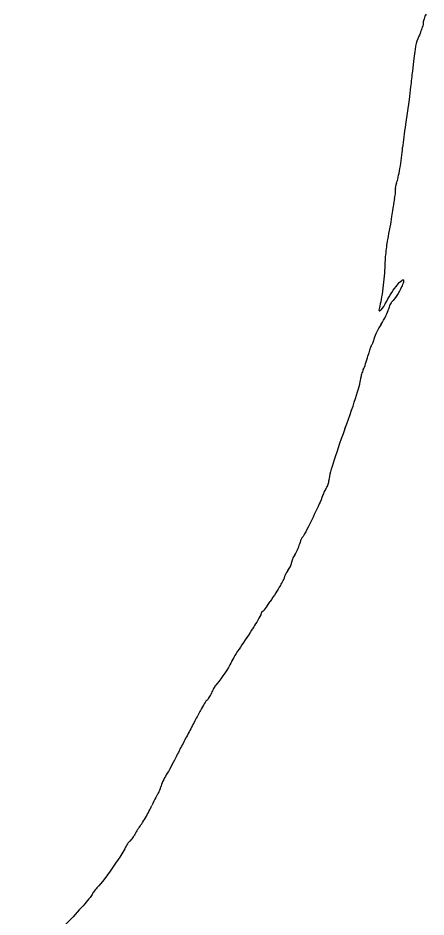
# Model space of a CAD drawing. Header units: millimetres. Extents: x -72 to 1, y -1 to 114.
# Drawn here: x -31.66 to -27.23, y 73.33 to 83.1 of the extents above; entities that cross this region are included whole.
import ezdxf

# ---------------------------------------------------------------- set-up
doc = ezdxf.new("R2010")
doc.units = ezdxf.units.MM
doc.header["$MEASUREMENT"] = 0

msp = doc.modelspace()

# ---------------------------------------------------------------- linework, layer by layer
msp.add_line((-27.41, 82.2137), (-27.4488, 81.9429))
for centre, major_axis, ratio, start_param, end_param in [((-27.226, 83.1086), (-0.0269, -0.0654), 0.188595, 4.253549, 5.857387), ((-27.5195, 81.5637), (0.0376, 0.2753), 0.091662, 3.513329, 5.20695), ((-27.5381, 81.2917), (-0.0178, -0.0532), 0.207713, 4.510199, 6.115071), ((-27.5742, 81.1553), (0.0157, 0.0854), 0.115604, 4.552974, 6.160672), ((-27.6427, 80.5689), (-0.0244, -0.2151), 0.085219, 3.914892, 5.521317), ((-27.6073, 79.9583), (-0.0233, -0.0636), 0.278276, 3.583702, 5.193121), ((-27.6964, 79.8378), (0.0615, 0.1132), 0.151506, 4.20819, 5.816618), ((-27.7262, 79.7171), (-0.0625, -0.1109), 0.13488, 4.241717, 5.846576), ((-27.883, 79.3737), (0.033, 0.1071), 0.095229, 3.662131, 5.273008), ((-27.9074, 79.2422), (-0.0219, -0.0623), 0.205604, 4.148852, 5.756647), ((-28.2838, 78.3231), (0.3475, 0.8792), 0.056776, 5.097597, 6.140988), ((-27.8878, 79.0297), (-0.3891, -0.9695), 0.05983, 5.155347, 6.138478), ((-28.3069, 78.0354), (0.0199, 0.0535), 0.301834, 4.010917, 5.615143), ((-28.5848, 77.3942), (-0.0166, -0.0616), 0.204062, 3.351295, 4.958393), ((-28.6366, 77.3305), (0.0345, 0.0791), 0.197106, 3.901179, 5.511449), ((-28.6524, 77.2323), (-0.0316, -0.0609), 0.254215, 4.213129, 5.819399), ((-28.7242, 77.1335), (0.0329, 0.0584), 0.277368, 4.210262, 5.81435), ((-28.7276, 77.0731), (-0.0349, -0.0519), 0.205182, 4.369117, 5.979356), ((-28.8058, 76.9598), (0.0406, 0.0694), 0.141354, 4.422765, 6.039458), ((-28.9355, 76.756), (0.0667, 0.1032), 0.095533, 3.201068, 4.808542), ((-29.0019, 76.633), (-0.001, -0.0196), 0.716794, 3.180187, 4.784204), ((-29.2683, 76.2086), (-0.0748, -0.1173), 0.073817, 4.248595, 5.856526), ((-29.6534, 75.596), (-0.0525, -0.0945), 0.113704, 3.345863, 4.956812), ((-29.5784, 75.7522), (0.031, 0.0636), 0.198629, 3.44678, 5.043263), ((-30.0631, 74.8188), (-0.0443, -0.0906), 0.147246, 4.086766, 5.69247), ((-30.1309, 74.717), (0.0242, 0.0632), 0.198016, 3.673917, 5.283615), ((-30.2831, 74.4444), (0.093, 0.166), 0.125713, 3.737736, 5.424482), ((-30.4131, 74.2168), (0.0325, 0.0593), 0.194185, 3.244052, 4.8429), ((-30.4751, 74.0937), (-0.032, -0.0632), 0.186672, 3.232333, 4.837918), ((-30.803, 73.6342), (-0.0496, -0.0603), 0.134922, 4.116003, 5.727237)]:
    msp.add_ellipse(centre, major_axis=major_axis, ratio=ratio, start_param=start_param, end_param=end_param)
for points, knots in [([(-27.2556, 83.0512), (-27.2557, 83.0362), (-27.2578, 83.0225), (-27.2747, 82.9712), (-27.2895, 82.9337), (-27.315, 82.8713)], [0, 0, 0, 0, 0.004476711, 0.004476711, 0.008958346, 0.008958346, 0.008958346, 0.008958346]), ([(-27.315, 82.8713), (-27.3268, 82.8425), (-27.3359, 82.809), (-27.354, 82.7009), (-27.3629, 82.6265), (-27.3736, 82.5225)], [0, 0, 0, 0, 0.00934761, 0.00934761, 0.01895877, 0.01895877, 0.01895877, 0.01895877]), ([(-27.3736, 82.5225), (-27.3792, 82.4682), (-27.3861, 82.4069), (-27.3975, 82.31), (-27.4045, 82.2526), (-27.41, 82.2137)], [0, 0, 0, 0, 0.01637041, 0.01637041, 0.02902876, 0.02902876, 0.02902876, 0.02902876]), ([(-27.4488, 81.9429), (-27.4551, 81.8991), (-27.4616, 81.8495), (-27.4712, 81.7708), (-27.4767, 81.7236), (-27.4794, 81.6914)], [0, 0, 0, 0, 0.0132661, 0.0132661, 0.02355738, 0.02355738, 0.02355738, 0.02355738]), ([(-27.567, 81.1399), (-27.5723, 81.1134), (-27.578, 81.0808), (-27.5872, 81.0254), (-27.5922, 80.9927), (-27.5956, 80.966)], [0, 0, 0, 0, 0.00813565, 0.00813565, 0.01622654, 0.01622654, 0.01622654, 0.01622654]), ([(-27.5956, 80.966), (-27.5994, 80.9364), (-27.6071, 80.891), (-27.6203, 80.8157), (-27.6293, 80.7673), (-27.638, 80.7243)], [0, 0, 0, 0, 0.00895332, 0.00895332, 0.02111658, 0.02111658, 0.02111658, 0.02111658]), ([(-27.673, 80.4147), (-27.6747, 80.3439), (-27.683, 80.2503), (-27.7051, 80.0766), (-27.719, 79.9971), (-27.7316, 79.9553)], [0, 0, 0, 0, 0.02124292, 0.02124292, 0.04242821, 0.04242821, 0.04242821, 0.04242821]), ([(-27.6516, 80.0231), (-27.62, 80.0869), (-27.5746, 80.1548), (-27.528, 80.2111), (-27.5057, 80.2374), (-27.4862, 80.2507), (-27.4833, 80.2525), (-27.4791, 80.2541), (-27.4775, 80.2545), (-27.4752, 80.2546), (-27.4743, 80.2545), (-27.4728, 80.254), (-27.4722, 80.2536), (-27.4711, 80.2527), (-27.4706, 80.2521), (-27.4698, 80.2504), (-27.4694, 80.2493), (-27.469, 80.2469), (-27.4689, 80.2455), (-27.4688, 80.2441)], [0, 0, 0, 0, 0.02136652, 0.02136652, 0.02626027, 0.02626027, 0.02697439, 0.02697439, 0.02732294, 0.02732294, 0.02753322, 0.02753322, 0.02770103, 0.02770103, 0.02787943, 0.02787943, 0.02813568, 0.02813568, 0.02846438, 0.02846438, 0.02846438, 0.02846438]), ([(-27.4688, 80.2441), (-27.4688, 80.24), (-27.4697, 80.2352), (-27.4749, 80.2133), (-27.4851, 80.1903), (-27.5048, 80.1479), (-27.5237, 80.1138), (-27.561, 80.0552), (-27.5799, 80.0301), (-27.5939, 80.0185)], [0, 0, 0, 0, 0.00121311, 0.00121311, 0.00607081, 0.00607081, 0.01877569, 0.01877569, 0.03182221, 0.03182221, 0.03182221, 0.03182221]), ([(-27.7316, 79.9553), (-27.7342, 79.947), (-27.7373, 79.9349), (-27.7367, 79.9253), (-27.7365, 79.9237), (-27.7356, 79.9215), (-27.7352, 79.9207), (-27.7342, 79.9196), (-27.7337, 79.9193), (-27.7325, 79.9187), (-27.7319, 79.9186), (-27.7305, 79.9185), (-27.7296, 79.9186), (-27.7271, 79.9193), (-27.7255, 79.9201), (-27.72, 79.9233), (-27.7158, 79.9271), (-27.6957, 79.9471), (-27.6728, 79.9802), (-27.6516, 80.0231)], [0, 0, 0, 0, 0.00262507, 0.00262507, 0.0031171, 0.0031171, 0.00339485, 0.00339485, 0.00359764, 0.00359764, 0.00379719, 0.00379719, 0.00407578, 0.00407578, 0.00462287, 0.00462287, 0.00614569, 0.00614569, 0.01378489, 0.01378489, 0.01378489, 0.01378489]), ([(-27.7892, 79.6202), (-27.7928, 79.6051), (-27.7978, 79.5888), (-27.8084, 79.5607), (-27.8138, 79.5494), (-27.8179, 79.544)], [0, 0, 0, 0, 0.004650555, 0.004650555, 0.009133399, 0.009133399, 0.009133399, 0.009133399]), ([(-27.8179, 79.544), (-27.8194, 79.5422), (-27.8209, 79.5393), (-27.8313, 79.5181), (-27.8457, 79.4734), (-27.8568, 79.428)], [0, 0, 0, 0, 0.000709571, 0.000709571, 0.00609445, 0.00609445, 0.00609445, 0.00609445]), ([(-28.3073, 77.9963), (-28.3146, 77.9858), (-28.3229, 77.9708), (-28.338, 77.9394), (-28.3446, 77.9231), (-28.3487, 77.9098)], [0, 0, 0, 0, 0.003823342, 0.003823342, 0.007664919, 0.007664919, 0.007664919, 0.007664919]), ([(-28.3487, 77.9098), (-28.3553, 77.8884), (-28.3747, 77.8445), (-28.417, 77.7503), (-28.4599, 77.6613), (-28.5104, 77.5613), (-28.529, 77.5253), (-28.5495, 77.4882), (-28.556, 77.4766), (-28.5632, 77.4652), (-28.5654, 77.4619), (-28.5688, 77.4573), (-28.5702, 77.4558), (-28.5711, 77.4552)], [0, 0, 0, 0, 0.00670697, 0.00670697, 0.02622203, 0.02622203, 0.03432481, 0.03432481, 0.03688533, 0.03688533, 0.03768435, 0.03768435, 0.03829923, 0.03829923, 0.03829923, 0.03829923]), ([(-28.808, 76.9345), (-28.8227, 76.9116), (-28.8425, 76.8805), (-28.8781, 76.8246), (-28.9001, 76.7899), (-28.9192, 76.7596)], [0, 0, 0, 0, 0.00815628, 0.00815628, 0.01794716, 0.01794716, 0.01794716, 0.01794716]), ([(-29.016, 76.6323), (-29.016, 76.6313), (-29.0162, 76.6301), (-29.0175, 76.6249), (-29.02, 76.6192), (-29.0399, 76.5762), (-29.0902, 76.4965), (-29.1471, 76.4066), (-29.196, 76.3334), (-29.2426, 76.266)], [0, 0, 0, 0, 0.00029215, 0.00029215, 0.00139289, 0.00139289, 0.01037134, 0.01037134, 0.03765152, 0.03765152, 0.03765152, 0.03765152]), ([(-29.34, 76.1041), (-29.3469, 76.0882), (-29.3637, 76.0605), (-29.4194, 75.9702), (-29.4976, 75.8585), (-29.5194, 75.8401)], [0, 0, 0, 0, 0.00520991, 0.00520991, 0.03199033, 0.03199033, 0.03199033, 0.03199033]), ([(-29.5194, 75.8401), (-29.5202, 75.8394), (-29.5211, 75.8382), (-29.5261, 75.8316), (-29.5316, 75.8211), (-29.5418, 75.8014), (-29.5498, 75.7835), (-29.5564, 75.7671)], [0, 0, 0, 0, 0.000333866, 0.000333866, 0.002151495, 0.002151495, 0.008167982, 0.008167982, 0.008167982, 0.008167982]), ([(-29.6765, 75.5789), (-29.6932, 75.5467), (-29.7183, 75.4991), (-29.7596, 75.4208), (-29.7859, 75.3713), (-29.8093, 75.3275)], [0, 0, 0, 0, 0.01087519, 0.01087519, 0.02509657, 0.02509657, 0.02509657, 0.02509657]), ([(-29.8093, 75.3275), (-29.8333, 75.2828), (-29.8603, 75.2311), (-29.9039, 75.147), (-29.9294, 75.0973), (-29.9474, 75.0609)], [0, 0, 0, 0, 0.01522308, 0.01522308, 0.02795553, 0.02795553, 0.02795553, 0.02795553]), ([(-29.9474, 75.0609), (-29.9633, 75.0288), (-29.9824, 74.9926), (-30.0168, 74.9296), (-30.0346, 74.8984), (-30.0479, 74.8771)], [0, 0, 0, 0, 0.01073998, 0.01073998, 0.02123756, 0.02123756, 0.02123756, 0.02123756]), ([(-30.1455, 74.6601), (-30.1513, 74.653), (-30.1588, 74.6402), (-30.1762, 74.6098), (-30.1929, 74.576), (-30.2065, 74.5441)], [0, 0, 0, 0, 0.00274303, 0.00274303, 0.01267211, 0.01267211, 0.01267211, 0.01267211]), ([(-30.3483, 74.3005), (-30.3546, 74.293), (-30.3645, 74.2768), (-30.3775, 74.2553), (-30.3884, 74.2359), (-30.3975, 74.2182)], [0, 0, 0, 0, 0.00292067, 0.00292067, 0.01277372, 0.01277372, 0.01277372, 0.01277372]), ([(-30.4908, 74.0918), (-30.509, 74.0537), (-30.555, 73.9833), (-30.6427, 73.8502), (-30.7403, 73.7159), (-30.7819, 73.6736)], [0, 0, 0, 0, 0.01265562, 0.01265562, 0.07191058, 0.07191058, 0.07191058, 0.07191058]), ([(-30.8494, 73.5865), (-30.8553, 73.5749), (-30.8668, 73.5591), (-30.936, 73.4692), (-31.0725, 73.3227), (-31.4071, 72.9844), (-31.6104, 72.7936), (-31.6597, 72.7724)], [0, 0, 0, 0, 0.0038954, 0.0038954, 0.02768823, 0.02768823, 0.0593919, 0.0593919, 0.0593919, 0.0593919])]:
    msp.add_open_spline(points, degree=3, knots=knots)

doc.saveas('drawing.dxf')
